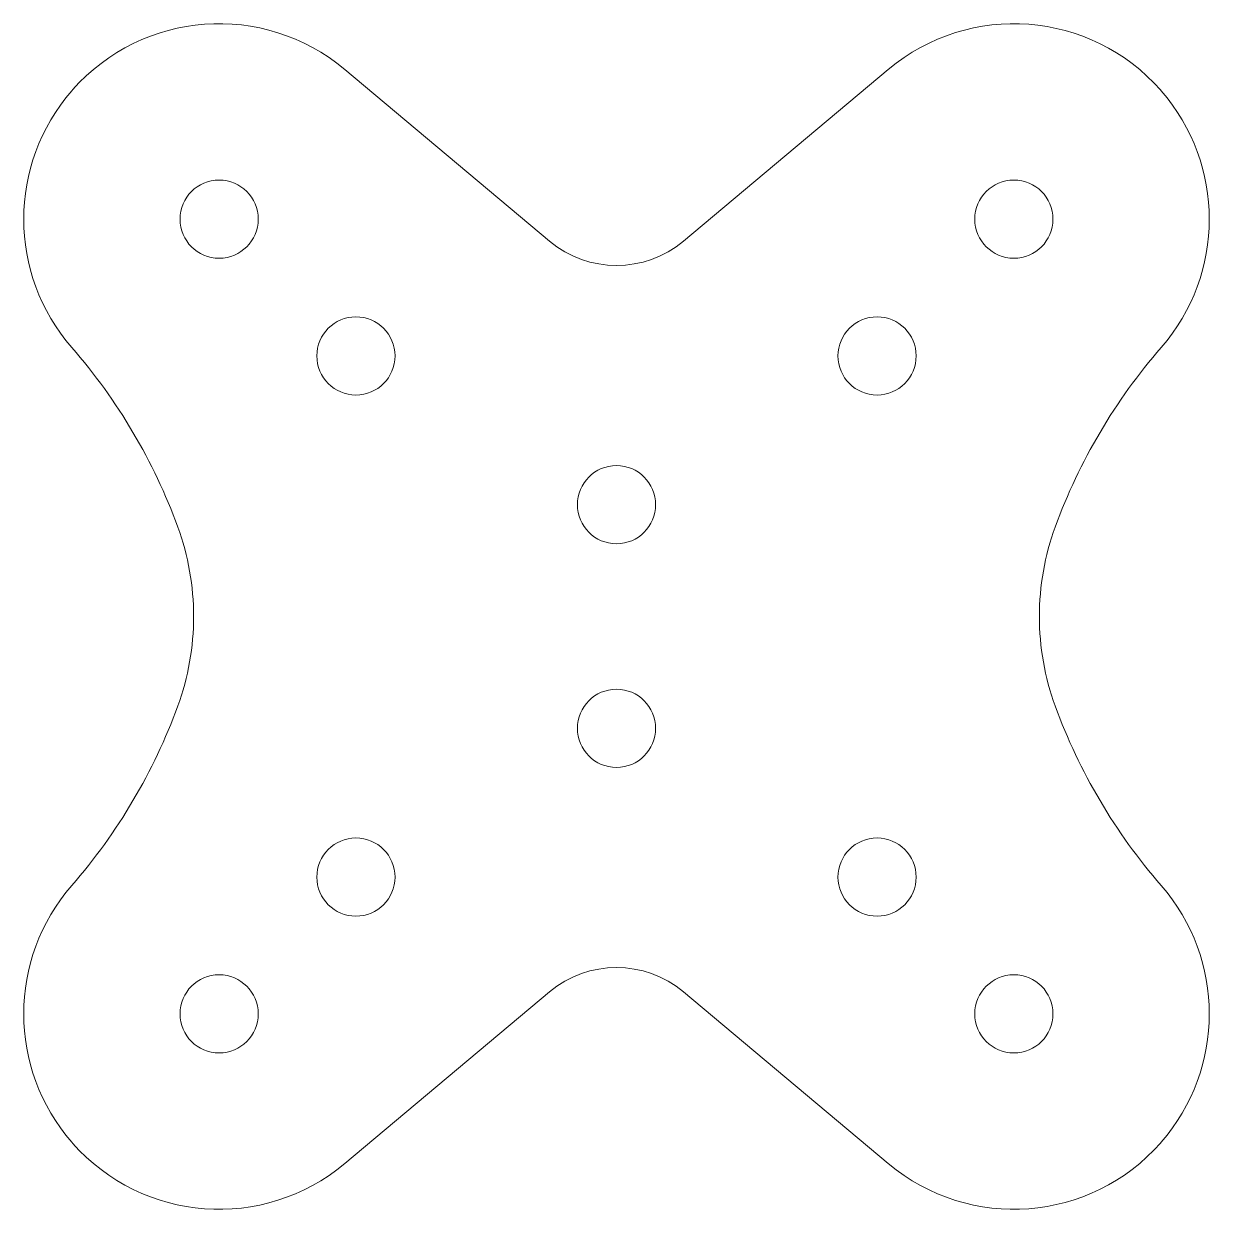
# Model space of a CAD drawing. Header units: millimetres. Extents: x -22.7 to 22.7, y -22.8 to 22.8.
import ezdxf

# ---------------------------------------------------------------- set-up
doc = ezdxf.new("R2010")
doc.units = ezdxf.units.MM
doc.layers.add('Frame-Bottom', color=250, linetype='Continuous', true_color=0x333333)

msp = doc.modelspace()

# ---------------------------------------------------------------- linework, layer by layer
at = {"layer": 'Frame-Bottom', "lineweight": 0}
msp.add_lwpolyline([(-16.837, 3.433, 0.09172), (-20.907, 10.325, -0.374295), (-20.907, 20.174, 0.000546), (-20.875, 20.211, -0.406923), (-10.431, 20.997), (-2.571, 14.407, 0.363961), (2.571, 14.407), (10.432, 20.997, -0.407464), (20.885, 20.2, 0.000386), (20.907, 20.174, -0.374295), (20.907, 10.325, 0.09172), (16.837, 3.433, 0.087837), (16.229, 0, 0.087833), (16.837, -3.433, 0.09172), (20.907, -10.325, -0.374295), (20.907, -20.174, 0.000386), (20.885, -20.2, -0.407464), (10.432, -20.997), (2.571, -14.407, 0.363961), (-2.571, -14.407), (-10.431, -20.997, -0.406923), (-20.875, -20.211, 0.000546), (-20.907, -20.174, -0.374295), (-20.907, -10.325, 0.09172), (-16.837, -3.433, 0.087833), (-16.229, 0, 0.087837), (-16.837, 3.433)], format="xyb", dxfattribs=at)
for centre in [(-15.25, 15.25), (15.25, 15.25), (-10, 10), (10, 10), (0, 4.292), (0, -4.292), (-10, -10), (10, -10), (-15.25, -15.25), (15.25, -15.25)]:
    msp.add_circle(centre, 1.5, dxfattribs=at)

doc.saveas('drawing.dxf')
